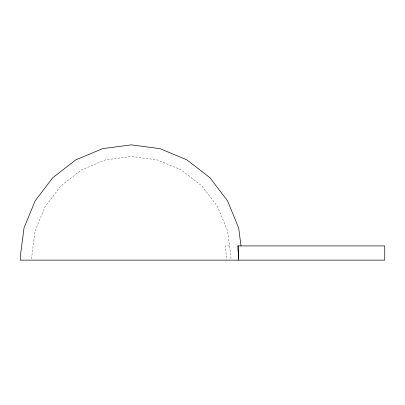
<?xml version="1.0" encoding="UTF-8"?>
<svg xmlns="http://www.w3.org/2000/svg" width="405" height="405" viewBox="0 0 405 405"><rect width="100%" height="100%" fill="white"/><g stroke="black" fill="none" stroke-linecap="round" stroke-linejoin="round"><path stroke-width="0.3" stroke-dasharray="2.02 1.52" d="M31.752 258.901L31.798 256.426L35.129 230.911L45.077 206.677L60.907 185.87L81.542 169.903L105.563 159.864L131.347 156.441L157.13 159.864L181.156 169.903L201.786 185.87L217.617 206.677L227.564 230.911L230.896 256.426L230.941 258.901M229.524 245.911L225.377 245.911L225.818 248.721L226.334 260.142"/><path stroke-width="0.61" d="M241.01 245.911L238.656 227.914L227.559 200.885L209.906 177.679L186.897 159.869L160.102 148.675L131.347 144.858L102.592 148.675L75.801 159.869L52.792 177.679L35.134 200.885L24.037 227.914L20.316 256.426L20.25 260.142L384.75 260.142L384.75 245.911L237.7 245.911L238.656 258.258M238.656 245.911L238.656 260.142"/></g></svg>
